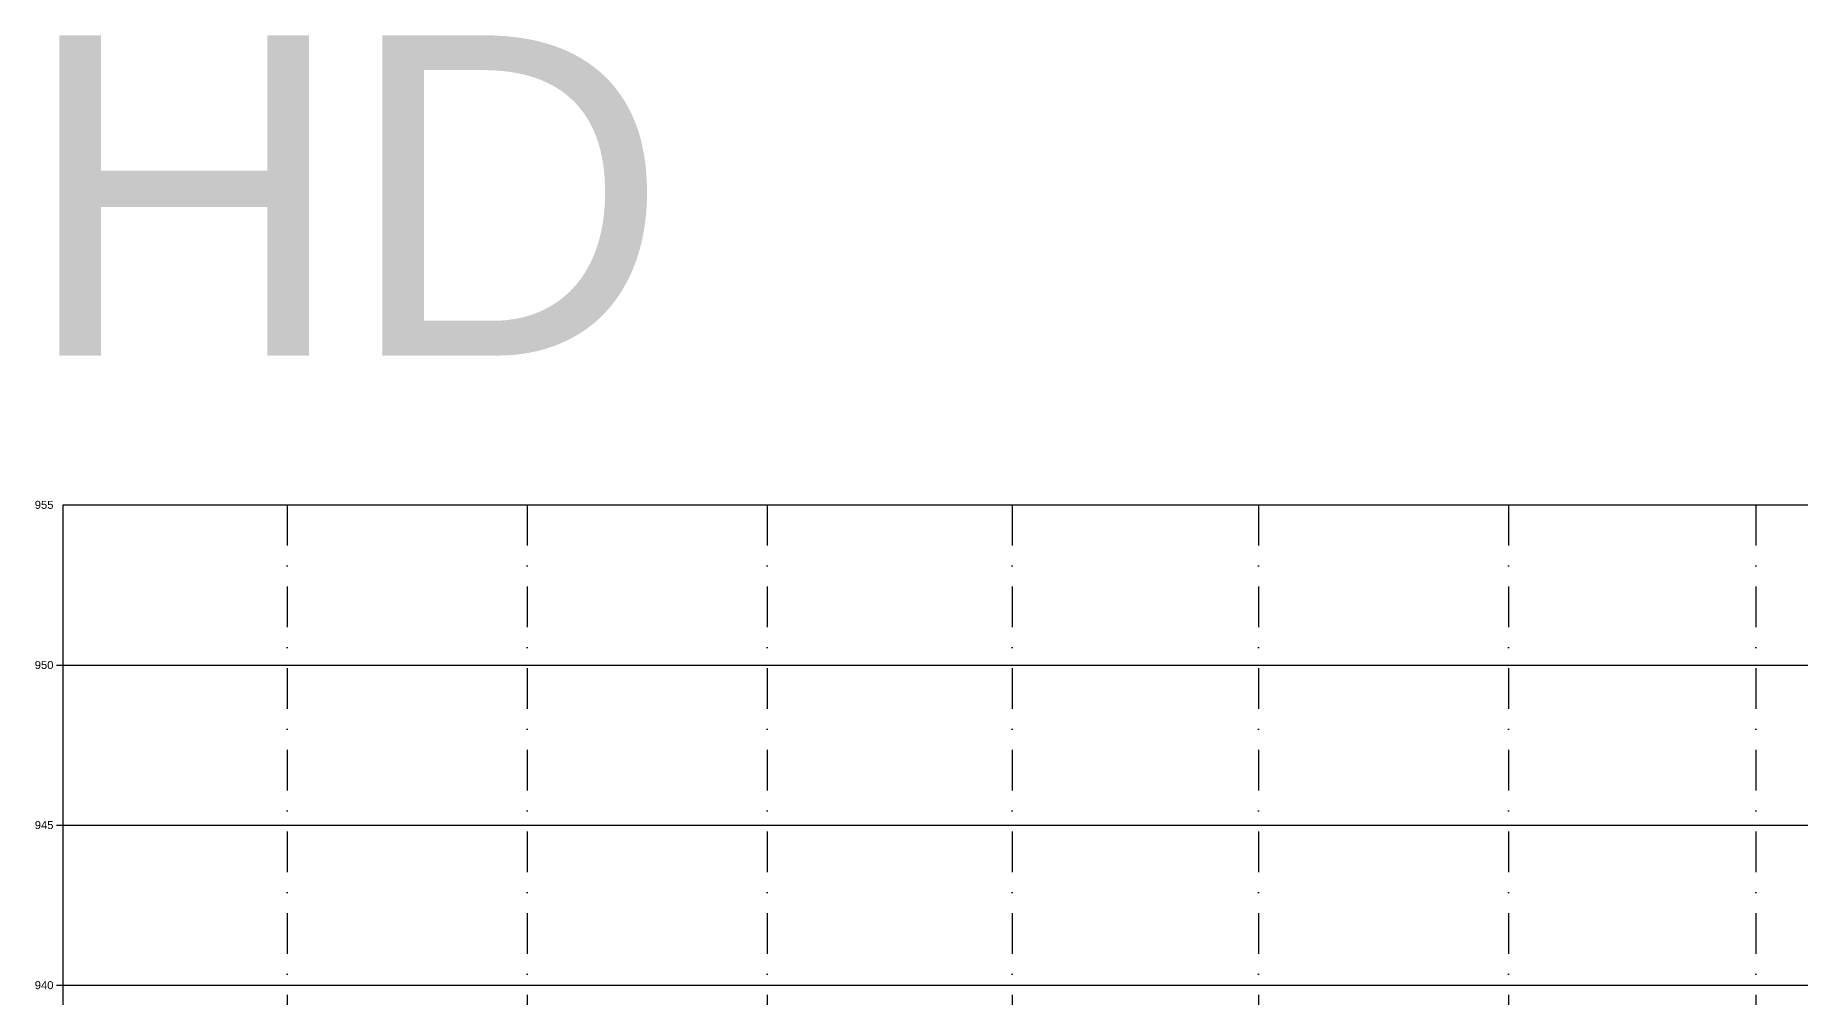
# Model space of a CAD drawing. Header units: metres. Extents: x -121 to 9872, y 3505 to 10721.
# Drawn here: x -100 to 452, y 4051 to 4352 of the extents above; entities that cross this region are included whole.
import ezdxf

# ---------------------------------------------------------------- set-up
doc = ezdxf.new("R2010")
doc.units = ezdxf.units.M
doc.linetypes.add('DASHDOT', pattern=[25.4, 12.7, -6.35, 0, -6.35])
for name, color, linetype in [('Cabeçalho', 7, 'Continuous'), ('Grade', 9, 'Continuous'), ('Ind.Rot', 8, 'DASHDOT'), ('Perfil - Caixa', 251, 'Continuous'), ('Perfil - Texto Geral', 7, 'Continuous')]:
    doc.layers.add(name, color=color, linetype=linetype)
doc.styles.add('Arial', font='arial.ttf')
doc.styles.get("Standard").update_dxf_attribs({"font": 'arial.ttf'})

msp = doc.modelspace()

# ---------------------------------------------------------------- linework, layer by layer
at = {"layer": 'Grade'}
for points in [[(-91.483, 4155.169), (1088.165, 4155.169)], [(-91.483, 4105.169), (1088.165, 4105.169)], [(-91.483, 4055.169), (1088.165, 4055.169)]]:
    msp.add_lwpolyline(points, dxfattribs=at)
at = {"layer": 'Ind.Rot', "linetype": 'DASHDOT'}
for p, q in [((-21.491, 4205.169), (-21.491, 3506.941)), ((53.509, 4205.169), (53.509, 3505.169)), ((128.509, 4205.169), (128.509, 3505.169)), ((205.089, 4205.169), (205.1, 3505.169)), ((282.081, 4205.169), (282.081, 3505.169)), ((360.181, 4205.169), (360.181, 3505.169)), ((437.55, 4205.169), (437.546, 3505.169))]:
    msp.add_line(p, q, dxfattribs=at)
at = {"layer": 'Perfil - Caixa'}
for p, q in [((-93.483, 4155.169), (-91.483, 4155.169)), ((-93.483, 4105.169), (-91.483, 4105.169)), ((-93.483, 4055.169), (-91.483, 4055.169))]:
    msp.add_line(p, q, dxfattribs=at)
msp.add_lwpolyline([(-91.483, 4205.169), (1088.165, 4205.169)], dxfattribs=at)
msp.add_lwpolyline([(-91.483, 4205.169), (1088.165, 4205.169), (1088.165, 3555.169), (-91.483, 3555.169)], close=True, dxfattribs=at)

# ---------------------------------------------------------------- texts
at = {"layer": 'Cabeçalho', "insert": (-104.056, 4351.807), "char_height": 100, "attachment_point": 1}
msp.add_mtext_dynamic_manual_height_columns('HD', width=2016.01435, gutter_width=12.5, heights=[0], dxfattribs=at)
at = {"layer": 'Perfil - Texto Geral', "color": 0, "linetype": 'Continuous', "lineweight": -2, "char_height": 2.5, "attachment_point": 6, "style": 'Arial'}
for s, insert in [('955', (-94.483, 4205.169)), ('950', (-94.483, 4155.169)), ('945', (-94.483, 4105.169)), ('940', (-94.483, 4055.169))]:
    msp.add_mtext(s, dxfattribs=dict(at, insert=insert))

doc.saveas('drawing.dxf')
